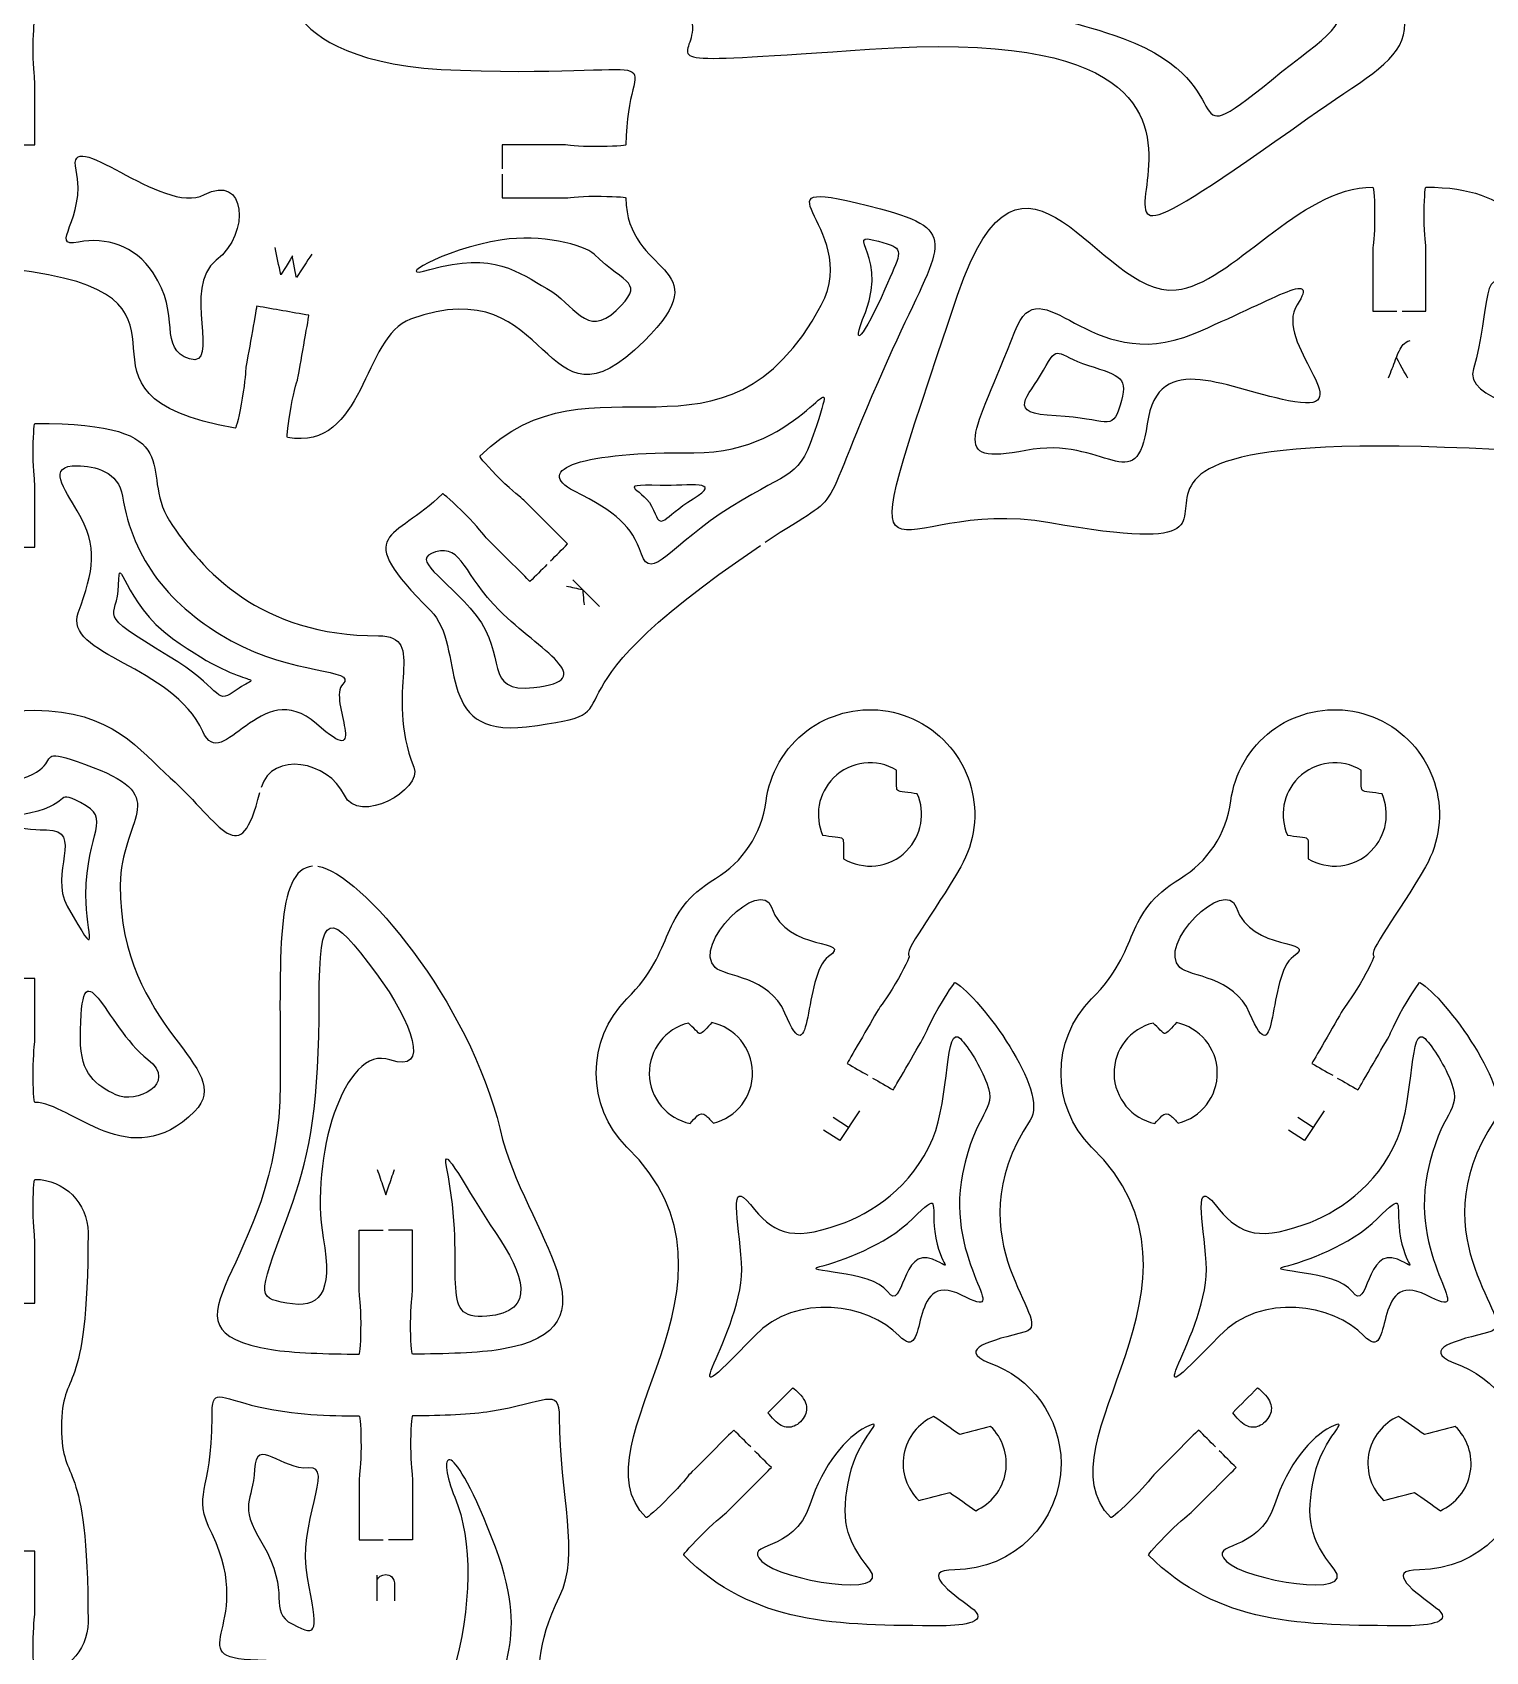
# Model space of a CAD drawing. Extents: x 0 to 300, y 0 to 300.
# Drawn here: x 158.4 to 240.4, y 58 to 149.5 of the extents above; entities that cross this region are included whole.
import ezdxf

# ---------------------------------------------------------------- set-up
doc = ezdxf.new("R2010")
doc.units = 0
doc.header["$MEASUREMENT"] = 0
doc.layers.add('DEFAULT', color=7, linetype='CONTINUOUS')

msp = doc.modelspace()

# ---------------------------------------------------------------- linework, layer by layer
at = {"layer": 'DEFAULT', "color": 250}
for points in [[(188.883, 118.547), (190.388, 117.041)], [(205.066, 88.563), (203.956, 86.874), (203.047, 87.472)], [(204.445, 87.618), (203.588, 88.181)], [(231.314, 88.563), (230.205, 86.874), (229.295, 87.472)], [(230.694, 87.618), (229.836, 88.181)]]:
    msp.add_lwpolyline(points, dxfattribs=at)
at = {"layer": 'DEFAULT', "color": 1}
for points, knots in [([(180.999, 163.65), (180.53, 160.115), (176.152, 159.593), (178.293, 158.944), (211.765, 148.766), (181.835, 146.882), (205.648, 148.516), (235.867, 150.586), (209.144, 129.501), (230.395, 144.61), (236.343, 148.837), (238.516, 148.449), (231.39, 158.055), (226.712, 164.366), (228.236, 145.108), (219.724, 158.57), (217.487, 162.101), (215.734, 163.974), (211.43, 163.974), (211.373, 163.974), (211.327, 163.188), (211.327, 162.221), (211.327, 161.254), (211.43, 160.644), (211.43, 160.471), (211.43, 159.305), (211.43, 158.138), (211.43, 156.972), (210.979, 156.972), (210.529, 156.972), (210.079, 156.972)], [0, 0, 0, 0, 1, 1, 1, 2, 2, 2, 3, 3, 3, 4, 4, 4, 5, 5, 5, 6, 6, 6, 7, 7, 7, 8, 8, 8, 17.92, 17.92, 17.92, 21.75, 21.75, 21.75, 21.75]), ([(115.114, 141.763), (115.114, 142.213), (115.114, 142.662), (115.114, 143.111), (113.948, 143.111), (112.781, 143.111), (111.615, 143.111), (111.442, 143.111), (110.835, 143.012), (109.865, 143.012), (108.898, 143.012), (108.115, 143.055), (108.115, 143.111), (108.115, 149.034), (104.344, 146.907), (117.471, 147.32), (129.423, 147.69), (125.818, 153.613), (130.097, 152.089), (132.284, 151.31), (136.15, 150.11), (141.499, 150.11), (141.552, 150.075), (141.597, 149.309), (141.597, 148.36), (141.597, 147.39), (141.499, 146.783), (141.499, 146.611), (141.499, 145.444), (141.499, 144.278), (141.499, 143.111), (142.498, 143.111), (143.498, 143.111), (144.497, 143.111), (144.497, 144.278), (144.497, 145.444), (144.497, 146.611), (144.497, 146.783), (144.398, 147.39), (144.398, 148.36), (144.398, 149.327), (144.441, 150.11), (144.497, 150.11), (145.884, 150.11), (146.96, 148.925), (150.001, 148.925), (153.041, 148.925), (154.117, 150.11), (155.504, 150.11), (155.56, 150.11), (155.603, 149.327), (155.603, 148.36), (155.603, 147.39), (155.504, 146.783), (155.504, 146.611), (155.504, 145.444), (155.504, 144.278), (155.504, 143.111), (156.503, 143.111), (157.503, 143.111), (158.502, 143.111), (158.502, 144.278), (158.502, 145.444), (158.502, 146.611), (158.502, 146.783), (158.404, 147.39), (158.404, 148.36), (158.404, 149.309), (158.45, 150.075), (158.502, 150.11), (163.851, 150.11), (167.717, 151.31), (169.904, 152.089), (174.183, 153.613), (170.578, 147.69), (182.53, 147.32), (195.657, 146.907), (191.886, 149.034), (191.886, 143.111), (191.886, 143.055), (191.103, 143.012), (190.136, 143.012), (189.166, 143.012), (188.559, 143.111), (188.386, 143.111), (187.22, 143.111), (186.053, 143.111), (184.887, 143.111), (184.887, 142.662), (184.887, 142.213), (184.887, 141.763)], [0, 0, 0, 0, 3.82, 3.82, 3.82, 13.74, 13.74, 13.74, 14.74, 14.74, 14.74, 15.74, 15.74, 15.74, 16.74, 16.74, 16.74, 17.74, 17.74, 17.74, 18.74, 18.74, 18.74, 19.74, 19.74, 19.74, 20.74, 20.74, 20.74, 30.66, 30.66, 30.66, 39.16, 39.16, 39.16, 49.08, 49.08, 49.08, 50.08, 50.08, 50.08, 51.08, 51.08, 51.08, 52.08, 52.08, 52.08, 53.08, 53.08, 53.08, 54.08, 54.08, 54.08, 55.08, 55.08, 55.08, 65, 65, 65, 73.5, 73.5, 73.5, 83.42, 83.42, 83.42, 84.42, 84.42, 84.42, 85.42, 85.42, 85.42, 86.42, 86.42, 86.42, 87.42, 87.42, 87.42, 88.42, 88.42, 88.42, 89.42, 89.42, 89.42, 90.42, 90.42, 90.42, 100.34, 100.34, 100.34, 104.16, 104.16, 104.16, 104.16]), ([(235.718, 133.72), (236.169, 133.72), (236.619, 133.72), (237.07, 133.72), (237.07, 134.887), (237.07, 136.053), (237.07, 137.22), (237.07, 137.392), (236.967, 138.003), (236.967, 138.969), (236.967, 139.936), (237.013, 140.723), (237.07, 140.723), (247.47, 140.723), (238.834, 130.118), (262.297, 134.637), (278.405, 137.742), (276.224, 141.467), (273.635, 143.721), (265.25, 151.027), (252.712, 146.787), (250.888, 145.002), (249.061, 143.217), (247.9, 145.986), (245.907, 147.341), (243.914, 148.695), (240.428, 151.518), (253.625, 151.849), (266.689, 152.181), (287.707, 149.482), (288.388, 144.695)], [0, 0, 0, 0, 3.83, 3.83, 3.83, 13.75, 13.75, 13.75, 14.75, 14.75, 14.75, 15.75, 15.75, 15.75, 16.75, 16.75, 16.75, 17.75, 17.75, 17.75, 18.75, 18.75, 18.75, 19.75, 19.75, 19.75, 20.75, 20.75, 20.75, 21.75, 21.75, 21.75, 21.75]), ([(288.416, 144.395), (288.886, 138.32), (297.737, 134.644), (292.798, 134.038), (258.363, 129.797), (275.17, 123.027), (249.851, 125.26), (206.77, 129.067), (234.586, 118.448), (215.825, 121.768), (206.537, 123.412), (204.032, 115.072), (210.615, 134.63), (214.347, 145.711), (218.57, 134.475), (222.955, 134.916), (226.105, 135.233), (229.887, 140.723), (234.067, 140.723), (234.124, 140.723), (234.17, 139.936), (234.17, 138.969), (234.17, 138.003), (234.067, 137.392), (234.067, 137.22), (234.067, 136.053), (234.067, 134.887), (234.067, 133.72), (234.518, 133.72), (234.968, 133.72), (235.419, 133.72)], [0, 0, 0, 0, 1, 1, 1, 2, 2, 2, 3, 3, 3, 4, 4, 4, 5, 5, 5, 6, 6, 6, 7, 7, 7, 8, 8, 8, 17.92, 17.92, 17.92, 21.75, 21.75, 21.75, 21.75]), ([(184.887, 141.46), (184.887, 141.011), (184.887, 140.562), (184.887, 140.112), (186.053, 140.112), (187.22, 140.112), (188.386, 140.112), (188.559, 140.112), (189.166, 140.211), (190.136, 140.211), (191.085, 140.211), (191.851, 140.165), (191.886, 140.112), (191.886, 135.639), (197.333, 136.451), (192.909, 132.027), (186.996, 126.114), (187.938, 136.26), (179.719, 133.272), (176.977, 132.277), (177.168, 125.814), (172.769, 126.587), (172.712, 126.608), (172.808, 127.381), (172.973, 128.326), (173.143, 129.279), (173.347, 129.864), (173.376, 130.037), (173.527, 130.898), (173.982, 133.484), (173.982, 133.484), (172.998, 133.657), (172.014, 133.829), (171.03, 134.002), (171.03, 134.002), (170.575, 131.416), (170.423, 130.556), (170.391, 130.383), (170.384, 129.765), (170.215, 128.813), (170.049, 127.867), (169.873, 127.109), (169.813, 127.109), (158.919, 129.028), (169.23, 134.281), (158.316, 135.943), (155.186, 136.419), (154.703, 134.898), (150.004, 134.898), (145.305, 134.898), (144.815, 136.419), (141.686, 135.943), (130.771, 134.281), (141.086, 129.028), (130.185, 127.109), (130.129, 127.109), (129.952, 127.867), (129.783, 128.813), (129.617, 129.765), (129.61, 130.383), (129.578, 130.556), (129.43, 131.416), (128.971, 134.002), (128.971, 134.002), (127.986, 133.828), (127.001, 133.654), (126.015, 133.48), (126.015, 133.48), (126.474, 130.894), (126.625, 130.034), (126.654, 129.861), (126.858, 129.279), (127.028, 128.326), (127.193, 127.381), (127.285, 126.608), (127.232, 126.587), (122.83, 125.811), (123.024, 132.277), (120.283, 133.272), (112.063, 136.26), (113.005, 126.114), (107.092, 132.027), (102.668, 136.451), (108.115, 135.639), (108.115, 140.112), (108.151, 140.165), (108.916, 140.211), (109.865, 140.211), (110.835, 140.211), (111.442, 140.112), (111.615, 140.112), (112.781, 140.112), (113.948, 140.112), (115.114, 140.112), (115.114, 140.562), (115.114, 141.011), (115.114, 141.46)], [0, 0, 0, 0, 3.82, 3.82, 3.82, 13.74, 13.74, 13.74, 14.74, 14.74, 14.74, 15.74, 15.74, 15.74, 16.74, 16.74, 16.74, 17.74, 17.74, 17.74, 18.74, 18.74, 18.74, 19.74, 19.74, 19.74, 20.74, 20.74, 20.74, 21.74, 21.74, 21.74, 30.238106, 30.238106, 30.238106, 31.238106, 31.238106, 31.238106, 32.238106, 32.238106, 32.238106, 33.238106, 33.238106, 33.238106, 34.238106, 34.238106, 34.238106, 35.238106, 35.238106, 35.238106, 36.238106, 36.238106, 36.238106, 37.238106, 37.238106, 37.238106, 38.238106, 38.238106, 38.238106, 39.238106, 39.238106, 39.238106, 40.238106, 40.238106, 40.238106, 48.747794, 48.747794, 48.747794, 49.747794, 49.747794, 49.747794, 50.747794, 50.747794, 50.747794, 51.747794, 51.747794, 51.747794, 52.747794, 52.747794, 52.747794, 53.747794, 53.747794, 53.747794, 54.747794, 54.747794, 54.747794, 55.747794, 55.747794, 55.747794, 56.747794, 56.747794, 56.747794, 66.667794, 66.667794, 66.667794, 70.487794, 70.487794, 70.487794, 70.487794]), ([(187.631, 119.62), (187.95, 119.938), (188.269, 120.257), (188.587, 120.576), (188.587, 120.576), (186.732, 122.431), (186.111, 123.049), (185.991, 123.172), (185.486, 123.532), (184.802, 124.213), (184.121, 124.897), (183.596, 125.486), (183.634, 125.525), (189.939, 131.829), (197.432, 123.842), (202.917, 134.059), (205.334, 138.56), (198.112, 141.64), (206.251, 139.495), (210.872, 138.278), (209.609, 137.47), (206.928, 131.536), (202.205, 121.098), (204.787, 124.015), (199.739, 120.653)], [0, 0, 0, 0, 3.832519, 3.832519, 3.832519, 4.832519, 4.832519, 4.832519, 5.832519, 5.832519, 5.832519, 6.832519, 6.832519, 6.832519, 7.832519, 7.832519, 7.832519, 8.832519, 8.832519, 8.832519, 9.832519, 9.832519, 9.832519, 10.832519, 10.832519, 10.832519, 10.832519]), ([(128.725, 106.824), (128.086, 108.892), (124.932, 108.317), (124.018, 106.38), (123.211, 104.672), (119.584, 106.683), (120.096, 107.96), (121.835, 112.289), (119.267, 115.383), (122.092, 115.383), (128.799, 115.383), (132.083, 119.083), (133.896, 121.884), (135.706, 124.689), (132.524, 127.381), (141.502, 127.381), (141.555, 127.349), (141.597, 126.58), (141.597, 125.631), (141.597, 124.664), (141.499, 124.054), (141.499, 123.881), (141.499, 122.715), (141.499, 121.548), (141.499, 120.382), (142.498, 120.382), (143.498, 120.382), (144.497, 120.382), (144.497, 121.548), (144.497, 122.715), (144.497, 123.881), (144.497, 124.054), (144.398, 124.664), (144.398, 125.631), (144.398, 126.601), (144.441, 127.381), (144.497, 127.381), (145.884, 127.381), (146.96, 126.199), (150.001, 126.199), (153.041, 126.199), (154.117, 127.381), (155.504, 127.381), (155.56, 127.381), (155.603, 126.601), (155.603, 125.631), (155.603, 124.664), (155.504, 124.054), (155.504, 123.881), (155.504, 122.715), (155.504, 121.548), (155.504, 120.382), (156.503, 120.382), (157.503, 120.382), (158.502, 120.382), (158.502, 121.548), (158.502, 122.715), (158.502, 123.881), (158.502, 124.054), (158.404, 124.664), (158.404, 125.631), (158.404, 126.58), (158.446, 127.349), (158.499, 127.381), (167.477, 127.381), (164.295, 124.689), (166.105, 121.884), (167.918, 119.083), (171.202, 115.383), (177.909, 115.383), (180.735, 115.383), (178.163, 112.289), (179.906, 107.96), (180.417, 106.683), (176.79, 104.672), (175.983, 106.38), (175.069, 108.317), (171.912, 108.892), (171.277, 106.824)], [0, 0, 0, 0, 1, 1, 1, 2, 2, 2, 3, 3, 3, 4, 4, 4, 5, 5, 5, 6, 6, 6, 7, 7, 7, 16.92, 16.92, 16.92, 25.42, 25.42, 25.42, 35.34, 35.34, 35.34, 36.34, 36.34, 36.34, 37.34, 37.34, 37.34, 38.34, 38.34, 38.34, 39.34, 39.34, 39.34, 40.34, 40.34, 40.34, 41.34, 41.34, 41.34, 51.26, 51.26, 51.26, 59.76, 59.76, 59.76, 69.68, 69.68, 69.68, 70.68, 70.68, 70.68, 71.68, 71.68, 71.68, 72.68, 72.68, 72.68, 73.68, 73.68, 73.68, 74.68, 74.68, 74.68, 75.68, 75.68, 75.68, 76.68, 76.68, 76.68, 76.68]), ([(187.42, 119.408), (187.101, 119.089), (186.782, 118.771), (186.464, 118.452), (186.464, 118.452), (184.608, 120.307), (183.991, 120.925), (183.867, 121.048), (183.507, 121.553), (182.827, 122.237), (182.142, 122.918), (181.553, 123.444), (181.514, 123.405), (178.808, 120.699), (176.265, 121.394), (180.844, 116.815), (182.897, 114.762), (180.9, 109.583), (186.259, 110.246), (193.452, 111.135), (185.589, 111.149), (199.492, 120.487)], [0, 0, 0, 0, 3.832519, 3.832519, 3.832519, 4.832519, 4.832519, 4.832519, 5.832519, 5.832519, 5.832519, 6.832519, 6.832519, 6.832519, 7.832519, 7.832519, 7.832519, 8.832519, 8.832519, 8.832519, 9.832519, 9.832519, 9.832519, 9.832519]), ([(198.933, 69.577), (198.615, 69.895), (198.296, 70.214), (197.977, 70.533), (197.977, 70.533), (196.118, 68.677), (195.501, 68.056), (195.377, 67.933), (195.018, 67.435), (194.333, 66.751), (193.649, 66.066), (193.067, 65.544), (193.024, 65.583), (188.784, 69.827), (199.822, 78.802), (191.938, 86.51), (189.631, 88.817), (189.631, 92.571), (191.938, 94.878), (194.799, 97.739), (193.621, 99.658), (196.947, 101.679), (198.464, 102.6), (199.554, 104.173), (199.801, 106.064), (199.9, 106.816), (200.143, 107.56), (200.546, 108.255), (202.175, 111.081), (205.802, 112.051), (208.624, 110.418), (211.45, 108.788), (212.42, 105.161), (210.79, 102.336), (209.217, 99.609), (207.516, 97.513), (207.88, 97.301), (207.926, 97.259), (207.576, 96.564), (207.097, 95.732), (206.613, 94.895), (206.218, 94.419), (206.13, 94.267), (205.693, 93.513), (204.38, 91.237), (204.38, 91.237), (204.771, 91.013), (205.161, 90.788), (205.551, 90.563)], [0, 0, 0, 0, 3.832519, 3.832519, 3.832519, 4.832519, 4.832519, 4.832519, 5.832519, 5.832519, 5.832519, 6.832519, 6.832519, 6.832519, 7.832519, 7.832519, 7.832519, 8.832519, 8.832519, 8.832519, 9.832519, 9.832519, 9.832519, 10.832519, 10.832519, 10.832519, 11.832519, 11.832519, 11.832519, 12.832519, 12.832519, 12.832519, 13.832519, 13.832519, 13.832519, 14.832519, 14.832519, 14.832519, 15.832519, 15.832519, 15.832519, 16.832519, 16.832519, 16.832519, 17.832519, 17.832519, 17.832519, 21.662728, 21.662728, 21.662728, 21.662728]), ([(225.182, 69.577), (224.863, 69.895), (224.544, 70.214), (224.226, 70.533), (224.226, 70.533), (222.367, 68.677), (221.749, 68.056), (221.626, 67.933), (221.266, 67.435), (220.582, 66.751), (219.897, 66.066), (219.315, 65.544), (219.273, 65.583), (215.032, 69.827), (226.071, 78.802), (218.186, 86.51), (215.879, 88.817), (215.879, 92.571), (218.186, 94.878), (221.047, 97.739), (219.869, 99.658), (223.196, 101.679), (224.713, 102.6), (225.803, 104.173), (226.05, 106.064), (226.148, 106.816), (226.392, 107.56), (226.794, 108.255), (228.424, 111.081), (232.05, 112.051), (234.873, 110.418), (237.698, 108.788), (238.668, 105.161), (237.039, 102.336), (235.465, 99.609), (233.765, 97.513), (234.128, 97.301), (234.174, 97.259), (233.825, 96.564), (233.345, 95.732), (232.862, 94.895), (232.467, 94.419), (232.378, 94.267), (231.941, 93.513), (230.629, 91.237), (230.629, 91.237), (231.019, 91.013), (231.409, 90.788), (231.8, 90.563)], [0, 0, 0, 0, 3.832519, 3.832519, 3.832519, 4.832519, 4.832519, 4.832519, 5.832519, 5.832519, 5.832519, 6.832519, 6.832519, 6.832519, 7.832519, 7.832519, 7.832519, 8.832519, 8.832519, 8.832519, 9.832519, 9.832519, 9.832519, 10.832519, 10.832519, 10.832519, 11.832519, 11.832519, 11.832519, 12.832519, 12.832519, 12.832519, 13.832519, 13.832519, 13.832519, 14.832519, 14.832519, 14.832519, 15.832519, 15.832519, 15.832519, 16.832519, 16.832519, 16.832519, 17.832519, 17.832519, 17.832519, 21.662728, 21.662728, 21.662728, 21.662728]), ([(128.802, 106.535), (129.913, 102.019), (130.891, 104.669), (133.854, 107.364), (135.558, 108.913), (137.17, 111.178), (141.499, 111.178), (144.727, 111.178), (145.298, 110.042), (149.997, 110.042), (154.696, 110.042), (155.275, 111.178), (158.502, 111.178), (162.831, 111.178), (164.443, 108.913), (166.147, 107.364), (169.107, 104.669), (170.084, 102.019), (171.199, 106.535)], [0, 0, 0, 0, 1, 1, 1, 2, 2, 2, 3, 3, 3, 4, 4, 4, 5, 5, 5, 6, 6, 6, 6]), ([(142.85, 96.036), (142.399, 96.036), (141.949, 96.036), (141.499, 96.036), (141.499, 94.87), (141.499, 93.703), (141.499, 92.537), (141.499, 92.36), (141.597, 91.754), (141.597, 90.787), (141.597, 89.817), (141.555, 89.037), (141.499, 89.037), (139.445, 89.037), (136.122, 84.878), (132.485, 88.515), (129.98, 91.02), (136.736, 93.126), (136.68, 101.31), (136.651, 105.053), (133.692, 106.256), (138.214, 107.95), (143.76, 110.031), (136.091, 106.581), (149.997, 106.581), (163.907, 106.581), (156.238, 110.031), (161.783, 107.95), (166.306, 106.256), (163.346, 105.053), (163.318, 101.31), (163.261, 93.126), (170.017, 91.02), (167.512, 88.515), (163.875, 84.878), (160.556, 89.037), (158.499, 89.037), (158.446, 89.037), (158.4, 89.817), (158.4, 90.787), (158.4, 91.754), (158.499, 92.36), (158.499, 92.537), (158.499, 93.703), (158.499, 94.87), (158.499, 96.036), (158.05, 96.036), (157.601, 96.036), (157.151, 96.036)], [0, 0, 0, 0, 3.83, 3.83, 3.83, 13.75, 13.75, 13.75, 14.75, 14.75, 14.75, 15.75, 15.75, 15.75, 16.75, 16.75, 16.75, 17.75, 17.75, 17.75, 18.75, 18.75, 18.75, 19.75, 19.75, 19.75, 20.75, 20.75, 20.75, 21.75, 21.75, 21.75, 22.75, 22.75, 22.75, 23.75, 23.75, 23.75, 24.75, 24.75, 24.75, 25.75, 25.75, 25.75, 35.67, 35.67, 35.67, 39.49, 39.49, 39.49, 39.49]), ([(203.604, 107.358), (204.57, 108.324), (206.045, 108.472), (207.167, 107.795), (207.167, 107.543), (207.167, 107.292), (207.167, 107.04), (207.167, 106.613), (207.167, 106.613), (207.633, 106.557), (207.868, 106.525), (208.103, 106.493), (208.338, 106.462), (208.804, 105.396), (208.603, 104.109), (207.728, 103.234), (206.761, 102.267), (205.283, 102.122), (204.168, 102.796), (204.168, 103.044), (204.168, 103.292), (204.168, 103.541), (204.168, 103.975), (204.168, 103.975), (203.699, 104.034), (203.464, 104.064), (203.229, 104.093), (202.993, 104.123), (202.528, 105.192), (202.729, 106.483), (203.604, 107.358)], [1, 1, 1, 1, 2, 2, 2, 4.14, 4.14, 4.14, 5.14, 5.14, 5.14, 7.158143, 7.158143, 7.158143, 8.158143, 8.158143, 8.158143, 9.158143, 9.158143, 9.158143, 11.268143, 11.268143, 11.268143, 12.268143, 12.268143, 12.268143, 14.283707, 14.283707, 14.283707, 15.283707, 15.283707, 15.283707, 15.283707]), ([(229.852, 107.358), (230.819, 108.324), (232.293, 108.472), (233.415, 107.795), (233.415, 107.543), (233.415, 107.292), (233.415, 107.04), (233.415, 106.613), (233.415, 106.613), (233.881, 106.557), (234.116, 106.525), (234.351, 106.493), (234.586, 106.462), (235.052, 105.396), (234.851, 104.109), (233.976, 103.234), (233.01, 102.267), (231.531, 102.122), (230.417, 102.796), (230.417, 103.044), (230.417, 103.292), (230.417, 103.541), (230.417, 103.975), (230.417, 103.975), (229.947, 104.034), (229.712, 104.064), (229.477, 104.093), (229.242, 104.123), (228.776, 105.192), (228.977, 106.483), (229.852, 107.358)], [1, 1, 1, 1, 2, 2, 2, 4.14, 4.14, 4.14, 5.14, 5.14, 5.14, 7.158143, 7.158143, 7.158143, 8.158143, 8.158143, 8.158143, 9.158143, 9.158143, 9.158143, 11.268143, 11.268143, 11.268143, 12.268143, 12.268143, 12.268143, 14.283707, 14.283707, 14.283707, 15.283707, 15.283707, 15.283707, 15.283707]), ([(174.183, 102.372), (172.077, 102.168), (172.356, 97.472), (172.356, 90.057), (172.356, 79.618), (164.697, 76.281), (171.866, 75.078), (172.998, 74.891), (175.041, 74.82), (176.822, 74.82), (176.875, 74.82), (176.921, 75.603), (176.921, 76.57), (176.921, 77.54), (176.822, 78.147), (176.822, 78.323), (176.822, 79.49), (176.822, 80.656), (176.822, 81.823), (177.273, 81.823), (177.723, 81.823), (178.173, 81.823)], [0, 0, 0, 0, 1, 1, 1, 2, 2, 2, 3, 3, 3, 4, 4, 4, 5, 5, 5, 14.92, 14.92, 14.92, 18.75, 18.75, 18.75, 18.75]), ([(174.483, 102.369), (176.872, 102.058), (183.066, 94.717), (184.774, 87.496), (186.192, 81.523), (191.953, 76.281), (184.781, 75.078), (183.648, 74.891), (181.602, 74.82), (179.821, 74.82), (179.764, 74.82), (179.722, 75.603), (179.722, 76.57), (179.722, 77.54), (179.821, 78.147), (179.821, 78.323), (179.821, 79.49), (179.821, 80.656), (179.821, 81.823), (179.372, 81.823), (178.922, 81.823), (178.473, 81.823)], [0, 0, 0, 0, 1, 1, 1, 2, 2, 2, 3, 3, 3, 4, 4, 4, 5, 5, 5, 14.92, 14.92, 14.92, 18.74, 18.74, 18.74, 18.74]), ([(205.809, 90.412), (206.199, 90.187), (206.59, 89.962), (206.98, 89.738), (206.98, 89.738), (208.293, 92.01), (208.734, 92.768), (208.818, 92.92), (209.037, 93.498), (209.517, 94.335), (210.004, 95.171), (210.434, 95.827), (210.48, 95.802), (211.919, 94.973), (215.835, 89.6), (214.71, 88.034), (210.183, 81.176), (216.297, 76.579), (214.431, 76.082), (212.568, 75.584), (210.49, 75.129), (212.402, 74.318), (214.755, 73.51), (216.456, 71.27), (216.456, 68.642), (216.456, 65.329), (213.768, 62.641), (210.455, 62.641), (208.413, 62.641), (210.25, 61.346), (211.365, 60.517), (212.48, 59.688), (211.012, 59.48), (209.735, 59.48), (203.745, 59.48), (199.067, 59.54), (195.148, 63.463), (195.109, 63.502), (195.631, 64.087), (196.316, 64.768), (196.997, 65.453), (197.498, 65.812), (197.621, 65.936), (198.242, 66.553), (200.098, 68.412), (200.098, 68.412), (199.78, 68.73), (199.463, 69.047), (199.145, 69.365)], [0, 0, 0, 0, 3.830209, 3.830209, 3.830209, 4.830209, 4.830209, 4.830209, 5.830209, 5.830209, 5.830209, 6.830209, 6.830209, 6.830209, 7.830209, 7.830209, 7.830209, 8.830209, 8.830209, 8.830209, 9.830209, 9.830209, 9.830209, 10.830209, 10.830209, 10.830209, 11.830209, 11.830209, 11.830209, 12.830209, 12.830209, 12.830209, 13.830209, 13.830209, 13.830209, 14.830209, 14.830209, 14.830209, 15.830209, 15.830209, 15.830209, 16.830209, 16.830209, 16.830209, 17.830209, 17.830209, 17.830209, 21.648585, 21.648585, 21.648585, 21.648585]), ([(232.057, 90.412), (232.448, 90.187), (232.838, 89.962), (233.229, 89.738), (233.229, 89.738), (234.541, 92.01), (234.982, 92.768), (235.067, 92.92), (235.285, 93.498), (235.765, 94.335), (236.252, 95.171), (236.682, 95.827), (236.728, 95.802), (238.168, 94.973), (242.083, 89.6), (240.958, 88.034), (236.432, 81.176), (242.546, 76.579), (240.679, 76.082), (238.817, 75.584), (236.739, 75.129), (238.651, 74.318), (241.004, 73.51), (242.704, 71.27), (242.704, 68.642), (242.704, 65.329), (240.016, 62.641), (236.704, 62.641), (234.661, 62.641), (236.499, 61.346), (237.614, 60.517), (238.728, 59.688), (237.261, 59.48), (235.984, 59.48), (229.994, 59.48), (225.316, 59.54), (221.396, 63.463), (221.358, 63.502), (221.88, 64.087), (222.564, 64.768), (223.245, 65.453), (223.746, 65.812), (223.869, 65.936), (224.49, 66.553), (226.346, 68.412), (226.346, 68.412), (226.028, 68.73), (225.711, 69.047), (225.393, 69.365)], [0, 0, 0, 0, 3.830209, 3.830209, 3.830209, 4.830209, 4.830209, 4.830209, 5.830209, 5.830209, 5.830209, 6.830209, 6.830209, 6.830209, 7.830209, 7.830209, 7.830209, 8.830209, 8.830209, 8.830209, 9.830209, 9.830209, 9.830209, 10.830209, 10.830209, 10.830209, 11.830209, 11.830209, 11.830209, 12.830209, 12.830209, 12.830209, 13.830209, 13.830209, 13.830209, 14.830209, 14.830209, 14.830209, 15.830209, 15.830209, 15.830209, 16.830209, 16.830209, 16.830209, 17.830209, 17.830209, 17.830209, 21.648585, 21.648585, 21.648585, 21.648585]), ([(193.204, 90.64), (193.176, 92.026), (194.125, 93.197), (195.412, 93.518), (195.546, 93.385), (195.68, 93.252), (195.814, 93.12), (196.076, 92.855), (196.076, 92.855), (196.358, 93.134), (196.484, 93.269), (196.609, 93.404), (196.735, 93.539), (198.03, 93.261), (199.014, 92.125), (199.035, 90.745), (199.06, 89.359), (198.118, 88.184), (196.827, 87.863), (196.682, 88.009), (196.538, 88.155), (196.393, 88.301), (196.262, 88.428), (196.04, 88.417), (195.906, 88.276), (195.772, 88.132), (195.638, 87.989), (195.504, 87.846), (194.209, 88.124), (193.225, 89.26), (193.204, 90.64)], [1, 1, 1, 1, 2, 2, 2, 3.605148, 3.605148, 3.605148, 4.605148, 4.605148, 4.605148, 6.175944, 6.175944, 6.175944, 7.175944, 7.175944, 7.175944, 8.175944, 8.175944, 8.175944, 9.922512, 9.922512, 9.922512, 10.922512, 10.922512, 10.922512, 12.592243, 12.592243, 12.592243, 13.592243, 13.592243, 13.592243, 13.592243]), ([(219.452, 90.64), (219.424, 92.026), (220.373, 93.197), (221.661, 93.518), (221.795, 93.385), (221.929, 93.252), (222.063, 93.12), (222.324, 92.855), (222.324, 92.855), (222.606, 93.134), (222.732, 93.269), (222.858, 93.404), (222.984, 93.539), (224.278, 93.261), (225.263, 92.125), (225.284, 90.745), (225.308, 89.359), (224.367, 88.184), (223.075, 87.863), (222.931, 88.009), (222.786, 88.155), (222.641, 88.301), (222.511, 88.428), (222.289, 88.417), (222.155, 88.276), (222.021, 88.132), (221.886, 87.989), (221.752, 87.846), (220.458, 88.124), (219.473, 89.26), (219.452, 90.64)], [1, 1, 1, 1, 2, 2, 2, 3.605148, 3.605148, 3.605148, 4.605148, 4.605148, 4.605148, 6.175944, 6.175944, 6.175944, 7.175944, 7.175944, 7.175944, 8.175944, 8.175944, 8.175944, 9.922512, 9.922512, 9.922512, 10.922512, 10.922512, 10.922512, 12.592243, 12.592243, 12.592243, 13.592243, 13.592243, 13.592243, 13.592243]), ([(143.15, 77.688), (143.6, 77.688), (144.05, 77.688), (144.501, 77.688), (144.501, 78.855), (144.501, 80.021), (144.501, 81.188), (144.501, 81.364), (144.398, 81.971), (144.398, 82.938), (144.398, 83.904), (144.444, 84.687), (144.501, 84.687), (147.249, 84.687), (147.626, 82.934), (149.997, 82.934), (152.371, 82.934), (152.749, 84.687), (155.497, 84.687), (155.553, 84.687), (155.603, 83.904), (155.603, 82.938), (155.603, 81.971), (155.5, 81.364), (155.5, 81.188), (155.5, 80.021), (155.5, 78.855), (155.5, 77.688), (156.501, 77.688), (157.502, 77.688), (158.502, 77.688), (158.502, 78.855), (158.502, 80.021), (158.502, 81.188), (158.502, 81.364), (158.4, 81.971), (158.4, 82.938), (158.4, 83.904), (158.446, 84.687), (158.502, 84.687), (160.161, 84.687), (161.501, 83.347), (161.501, 81.689), (161.501, 71.956), (159.998, 74.189), (159.998, 70.689), (159.998, 67.19), (161.501, 69.416), (161.501, 59.686), (161.501, 58.028), (160.157, 56.688), (158.499, 56.688), (158.446, 56.688), (158.4, 57.471), (158.4, 58.437), (158.4, 59.407), (158.499, 60.014), (158.499, 60.191), (158.499, 61.357), (158.499, 62.524), (158.499, 63.69), (158.049, 63.69), (157.598, 63.69), (157.148, 63.69)], [0, 0, 0, 0, 3.83, 3.83, 3.83, 13.75, 13.75, 13.75, 14.75, 14.75, 14.75, 15.75, 15.75, 15.75, 16.75, 16.75, 16.75, 17.75, 17.75, 17.75, 18.75, 18.75, 18.75, 19.75, 19.75, 19.75, 29.67, 29.67, 29.67, 38.18, 38.18, 38.18, 48.1, 48.1, 48.1, 49.1, 49.1, 49.1, 50.1, 50.1, 50.1, 51.1, 51.1, 51.1, 52.1, 52.1, 52.1, 53.1, 53.1, 53.1, 54.1, 54.1, 54.1, 55.1, 55.1, 55.1, 56.1, 56.1, 56.1, 66.02, 66.02, 66.02, 69.85, 69.85, 69.85, 69.85]), ([(178.17, 51.925), (174.868, 52.087), (175.058, 57.524), (171.559, 57.524), (166.239, 57.524), (171.15, 59.256), (168.504, 64.66), (167.329, 67.063), (168.504, 66.791), (168.504, 71.25), (168.504, 73.007), (168.782, 72.383), (171.139, 71.839), (173.093, 71.391), (175.15, 71.328), (176.822, 71.328), (176.875, 71.328), (176.921, 70.548), (176.921, 69.578), (176.921, 68.611), (176.822, 68.005), (176.822, 67.828), (176.822, 66.662), (176.822, 65.495), (176.822, 64.329), (177.273, 64.329), (177.723, 64.329), (178.173, 64.329)], [0, 0, 0, 0, 1, 1, 1, 2, 2, 2, 3, 3, 3, 4, 4, 4, 5, 5, 5, 6, 6, 6, 7, 7, 7, 16.92, 16.92, 16.92, 20.75, 20.75, 20.75, 20.75]), ([(178.473, 51.914), (181.772, 51.597), (181.511, 41.07), (186.785, 50.884), (188.351, 53.798), (185.494, 55.728), (188.139, 61.133), (189.314, 63.535), (188.139, 66.791), (188.139, 71.25), (188.139, 73.003), (187.314, 72.051), (184.234, 71.571), (183.19, 71.409), (181.493, 71.328), (179.821, 71.328), (179.764, 71.328), (179.722, 70.548), (179.722, 69.578), (179.722, 68.611), (179.821, 68.005), (179.821, 67.828), (179.821, 66.662), (179.821, 65.495), (179.821, 64.329), (179.372, 64.329), (178.922, 64.329), (178.473, 64.329)], [0, 0, 0, 0, 1, 1, 1, 2, 2, 2, 3, 3, 3, 4, 4, 4, 5, 5, 5, 6, 6, 6, 7, 7, 7, 16.92, 16.92, 16.92, 20.74, 20.74, 20.74, 20.74]), ([(207.58, 69.145), (207.756, 70.136), (208.412, 70.916), (209.262, 71.304), (209.755, 70.959), (210.248, 70.615), (210.74, 70.27), (211.318, 70.425), (211.895, 70.581), (212.473, 70.736), (213.15, 70.087), (213.496, 69.124), (213.323, 68.136), (213.15, 67.145), (212.494, 66.361), (211.64, 65.977), (211.15, 66.321), (210.659, 66.666), (210.169, 67.01), (209.587, 66.858), (209.005, 66.705), (208.423, 66.552), (207.756, 67.201), (207.41, 68.157), (207.58, 69.145)], [1, 1, 1, 1, 2, 2, 2, 7.112827, 7.112827, 7.112827, 12.197166, 12.197166, 12.197166, 13.197166, 13.197166, 13.197166, 14.197166, 14.197166, 14.197166, 19.293615, 19.293615, 19.293615, 24.411476, 24.411476, 24.411476, 25.411476, 25.411476, 25.411476, 25.411476]), ([(233.828, 69.145), (234.004, 70.136), (234.661, 70.916), (235.511, 71.304), (236.003, 70.959), (236.496, 70.615), (236.989, 70.27), (237.566, 70.425), (238.144, 70.581), (238.721, 70.736), (239.398, 70.087), (239.744, 69.124), (239.571, 68.136), (239.398, 67.145), (238.742, 66.361), (237.888, 65.977), (237.398, 66.321), (236.908, 66.666), (236.417, 67.01), (235.835, 66.858), (235.253, 66.705), (234.671, 66.552), (234.004, 67.201), (233.659, 68.157), (233.828, 69.145)], [1, 1, 1, 1, 2, 2, 2, 7.112827, 7.112827, 7.112827, 12.197166, 12.197166, 12.197166, 13.197166, 13.197166, 13.197166, 14.197166, 14.197166, 14.197166, 19.293615, 19.293615, 19.293615, 24.411476, 24.411476, 24.411476, 25.411476, 25.411476, 25.411476, 25.411476])]:
    msp.add_open_spline(points, degree=3, knots=knots, dxfattribs=at)
at = {"layer": 'DEFAULT', "color": 5}
for points, knots in [([(220.346, 153.471), (222.521, 151.049), (224.98, 148.403), (227.694, 151.728), (230.057, 154.623), (229.497, 157.082), (231.676, 152.724), (233.096, 149.885), (231.884, 149.637), (228.937, 147.245), (222.338, 141.892), (227.318, 146.374), (219.972, 149.113), (214.729, 151.069), (213.124, 149.697), (214.369, 154.51), (215.614, 159.323), (212.043, 162.113), (215.241, 160.382), (216.735, 159.572), (218.752, 155.245), (220.346, 153.471)], [0, 0, 0, 0, 1, 1, 1, 2, 2, 2, 3, 3, 3, 4, 4, 4, 5, 5, 5, 6, 6, 6, 7, 7, 7, 7]), ([(279.559, 146.742), (287.264, 144.868), (281.513, 142.553), (287.517, 138.307), (293.202, 134.286), (286.977, 137.359), (277.349, 134.132), (266.526, 130.504), (266.116, 127.873), (259.502, 127.169), (255.352, 126.727), (238.751, 127.101), (239.747, 130.463), (240.743, 133.824), (240.12, 137.062), (242.113, 134.447), (244.105, 131.832), (249.21, 129.853), (259.793, 131.652), (270.376, 133.451), (279.919, 137.159), (279.279, 141.295), (278.47, 146.524), (269.107, 149.284), (279.559, 146.742)], [0, 0, 0, 0, 1, 1, 1, 2, 2, 2, 3, 3, 3, 4, 4, 4, 5, 5, 5, 6, 6, 6, 7, 7, 7, 8, 8, 8, 8]), ([(190.086, 136.937), (191.9, 135.177), (193.012, 135.381), (191.331, 133.762), (189.65, 132.143), (188.965, 134.136), (187.409, 135.007), (185.852, 135.879), (184.42, 137.124), (180.81, 136.065), (178.619, 135.424), (181.386, 137.189), (184.886, 137.746), (187.028, 138.088), (189.535, 137.471), (190.086, 136.937)], [0, 0, 0, 0, 1, 1, 1, 2, 2, 2, 3, 3, 3, 4, 4, 4, 5, 5, 5, 5]), ([(213.849, 132.579), (211.562, 126.666), (209.989, 124.984), (214.471, 125.856), (218.954, 126.727), (220.697, 122.992), (221.32, 127.35), (221.942, 131.708), (225.926, 129.227), (229.662, 128.6), (233.397, 127.972), (228.416, 131.957), (229.786, 134.073), (231.156, 136.19), (228.353, 134.281), (223.934, 132.442), (217.958, 129.954), (215.366, 136.503), (213.849, 132.579)], [0, 0, 0, 0, 1, 1, 1, 2, 2, 2, 3, 3, 3, 4, 4, 4, 5, 5, 5, 6, 6, 6, 6]), ([(202.646, 127.252), (204.059, 131.656), (202.022, 125.647), (195.725, 125.722), (189.428, 125.797), (186.564, 124.787), (188.971, 123.555), (191.377, 122.322), (192.206, 121.611), (192.76, 120), (193.314, 118.39), (194.371, 120.502), (197.834, 122.674), (201.296, 124.846), (201.649, 124.142), (202.646, 127.252)], [0, 0, 0, 0, 1, 1, 1, 2, 2, 2, 3, 3, 3, 4, 4, 4, 5, 5, 5, 5]), ([(160.897, 122.436), (162.107, 120.358), (161.825, 119.102), (160.949, 116.691), (160.074, 114.281), (166.299, 113.74), (167.979, 109.983), (169.107, 107.461), (171.236, 113.22), (174.401, 110.417), (177.566, 107.615), (175.015, 111.787), (175.887, 112.658), (176.758, 113.529), (173.032, 113.178), (169.579, 115.108), (166.126, 117.04), (164.023, 119.685), (163.451, 123.262), (163.226, 124.672), (161.877, 124.972), (160.898, 124.989), (159.141, 125.019), (160.178, 123.671), (160.897, 122.436)], [0, 0, 0, 0, 1, 1, 1, 2, 2, 2, 3, 3, 3, 4, 4, 4, 5, 5, 5, 6, 6, 6, 7, 7, 7, 8, 8, 8, 8]), ([(161.075, 92.625), (161.075, 90.584), (161.947, 90.025), (163.067, 89.465), (164.187, 88.904), (166.623, 90.099), (164.879, 91.457), (162.451, 93.348), (161.075, 98.429), (161.075, 92.625)], [0, 0, 0, 0, 1, 1, 1, 2, 2, 2, 3, 3, 3, 3]), ([(209.214, 87.001), (208.062, 84.231), (205.705, 82.753), (203.932, 82.13), (201.098, 81.135), (200.156, 81.71), (198.911, 83.266), (197.666, 84.823), (198.239, 82.373), (198.413, 79.989), (198.704, 76.024), (193.746, 70.219), (199.16, 75.858), (201.514, 78.309), (205.573, 77.658), (207.316, 75.855), (209.059, 74.052), (207.712, 79.743), (210.844, 78.143), (213.977, 76.542), (209.851, 79.895), (210.895, 85.009), (211.642, 88.667), (212.869, 88.464), (212.265, 90.114), (211.923, 91.05), (211.229, 92.16), (210.771, 92.635), (209.899, 93.539), (210.166, 89.291), (209.214, 87.001)], [1, 1, 1, 1, 2, 2, 2, 3, 3, 3, 4, 4, 4, 5, 5, 5, 6, 6, 6, 7, 7, 7, 8, 8, 8, 9, 9, 9, 10, 10, 10, 11, 11, 11, 11]), ([(235.463, 87.001), (234.311, 84.231), (231.954, 82.753), (230.181, 82.13), (227.346, 81.135), (226.405, 81.71), (225.159, 83.266), (223.915, 84.823), (224.487, 82.373), (224.661, 79.989), (224.952, 76.024), (219.994, 70.219), (225.409, 75.858), (227.762, 78.309), (231.821, 77.658), (233.564, 75.855), (235.307, 74.052), (233.96, 79.743), (237.093, 78.143), (240.225, 76.542), (236.099, 79.895), (237.144, 85.009), (237.891, 88.667), (239.117, 88.464), (238.513, 90.114), (238.171, 91.05), (237.478, 92.16), (237.019, 92.635), (236.147, 93.539), (236.414, 89.291), (235.463, 87.001)], [1, 1, 1, 1, 2, 2, 2, 3, 3, 3, 4, 4, 4, 5, 5, 5, 6, 6, 6, 7, 7, 7, 8, 8, 8, 9, 9, 9, 10, 10, 10, 11, 11, 11, 11]), ([(181.748, 85.393), (182.975, 79.366), (181.113, 76.704), (184.018, 76.953), (186.923, 77.202), (186.093, 79.354), (184.516, 81.681), (182.939, 84.008), (181.419, 87.008), (181.748, 85.393)], [0, 0, 0, 0, 1, 1, 1, 2, 2, 2, 3, 3, 3, 3]), ([(184.53, 52.521), (184.653, 48.955), (181.03, 53.037), (182.109, 56.772), (183.188, 60.507), (183.237, 64.326), (182.216, 66.733), (181.196, 69.14), (181.822, 70.717), (184.295, 64.489), (186.768, 58.261), (184.35, 57.685), (184.53, 52.521)], [0, 0, 0, 0, 1, 1, 1, 2, 2, 2, 3, 3, 3, 4, 4, 4, 4])]:
    msp.add_open_spline(points, degree=3, knots=knots, dxfattribs=at)
at = {"layer": 'DEFAULT', "color": 3}
for points, knots in [([(165.185, 135.879), (166.781, 133.51), (165.433, 131.583), (167.238, 131.023), (169.043, 130.462), (166.764, 135.087), (168.744, 136.603), (170.724, 138.12), (170.397, 141.544), (168.071, 140.299), (165.744, 139.054), (160.203, 144.444), (160.826, 141.687), (161.448, 138.929), (159.183, 137.284), (160.971, 137.622), (162.499, 137.91), (164.126, 137.449), (165.185, 135.879)], [0, 0, 0, 0, 1, 1, 1, 2, 2, 2, 3, 3, 3, 4, 4, 4, 5, 5, 5, 6, 6, 6, 6]), ([(206.638, 137.524), (203.669, 138.397), (206.807, 137.241), (205.405, 133.65), (204.483, 131.286), (205.334, 132.286), (206.506, 134.956), (207.345, 136.869), (207.635, 137.23), (206.638, 137.524)], [0, 0, 0, 0, 1, 1, 1, 2, 2, 2, 3, 3, 3, 3]), ([(215.467, 130.389), (214.602, 128.814), (213.268, 127.933), (216.173, 127.808), (219.078, 127.682), (219.316, 126.84), (219.799, 128.402), (220.282, 129.964), (219.867, 130.061), (217.999, 130.656), (216.131, 131.251), (216.329, 131.957), (215.467, 130.389)], [0, 0, 0, 0, 1, 1, 1, 2, 2, 2, 3, 3, 3, 4, 4, 4, 4]), ([(193.813, 123.877), (195.457, 123.843), (197.426, 124.197), (195.678, 123.127), (193.93, 122.058), (193.919, 121.248), (193.44, 122.489), (192.962, 123.731), (191.054, 123.936), (193.813, 123.877)], [0, 0, 0, 0, 1, 1, 1, 2, 2, 2, 3, 3, 3, 3]), ([(166.051, 114.241), (169.038, 112.452), (168.686, 111.483), (169.702, 112.203), (171.633, 113.572), (170.951, 111.871), (166.279, 115.234), (163.45, 117.27), (163.271, 120.298), (163.229, 118.265), (163.187, 116.231), (161.719, 116.835), (166.051, 114.241)], [0, 0, 0, 0, 1, 1, 1, 2, 2, 2, 3, 3, 3, 4, 4, 4, 4]), ([(186.682, 112.461), (183.76, 112.147), (185.222, 114.287), (183.416, 116.533), (181.61, 118.779), (179.638, 119.681), (181.135, 120.121), (182.632, 120.561), (182.737, 118.812), (184.736, 116.814), (186.98, 114.57), (190.497, 112.872), (186.682, 112.461)], [0, 0, 0, 0, 1, 1, 1, 2, 2, 2, 3, 3, 3, 4, 4, 4, 4]), ([(161.075, 105.962), (162.969, 105.015), (161.386, 104.43), (161.386, 100.734), (161.386, 98.493), (162.267, 96.73), (160.328, 100.11), (159.274, 101.947), (161.324, 104.42), (159.162, 104.42), (158.564, 104.42), (154.685, 104.71), (157.641, 105.247), (160.9, 105.838), (159.456, 106.772), (161.075, 105.962)], [0, 0, 0, 0, 1, 1, 1, 2, 2, 2, 3, 3, 3, 4, 4, 4, 5, 5, 5, 5]), ([(200.102, 100.054), (199.514, 101.797), (195.574, 97.942), (196.919, 96.651), (197.455, 96.136), (199.988, 96.147), (200.862, 94.078), (202.472, 90.259), (201.86, 96.236), (203.332, 97.273), (204.805, 98.311), (200.97, 97.479), (200.102, 100.054)], [0, 0, 0, 0, 1, 1, 1, 2, 2, 2, 3, 3, 3, 4, 4, 4, 4]), ([(226.35, 100.054), (225.763, 101.797), (221.823, 97.942), (223.167, 96.651), (223.703, 96.136), (226.237, 96.147), (227.11, 94.078), (228.721, 90.259), (228.108, 96.236), (229.581, 97.273), (231.053, 98.311), (227.219, 97.479), (226.35, 100.054)], [0, 0, 0, 0, 1, 1, 1, 2, 2, 2, 3, 3, 3, 4, 4, 4, 4]), ([(177.793, 96.293), (175.138, 99.864), (174.556, 100.117), (174.556, 94.799), (174.556, 89.072), (174.053, 86.169), (173.061, 83.402), (171.152, 78.073), (170.903, 78.032), (172.729, 77.7), (174.556, 77.368), (175.352, 78.14), (174.788, 81.394), (174.016, 85.85), (175.96, 92.345), (178.554, 91.437), (180.895, 90.618), (179.817, 93.571), (177.793, 96.293)], [0, 0, 0, 0, 1, 1, 1, 2, 2, 2, 3, 3, 3, 4, 4, 4, 5, 5, 5, 6, 6, 6, 6]), ([(209.328, 81.751), (209.119, 83.341), (209.66, 84.024), (208.083, 82.473), (206.506, 80.921), (204.049, 80.091), (202.829, 79.759), (201.609, 79.427), (205.734, 79.593), (206.66, 78.348), (207.585, 77.103), (207.436, 80.926), (209.204, 80.174), (210.573, 79.591), (209.619, 79.552), (209.328, 81.751)], [0, 0, 0, 0, 1, 1, 1, 2, 2, 2, 3, 3, 3, 4, 4, 4, 5, 5, 5, 5]), ([(235.577, 81.751), (235.367, 83.341), (235.909, 84.024), (234.332, 82.473), (232.755, 80.921), (230.298, 80.091), (229.078, 79.759), (227.857, 79.427), (231.983, 79.593), (232.908, 78.348), (233.834, 77.103), (233.684, 80.926), (235.452, 80.174), (236.821, 79.591), (235.867, 79.552), (235.577, 81.751)], [0, 0, 0, 0, 1, 1, 1, 2, 2, 2, 3, 3, 3, 4, 4, 4, 5, 5, 5, 5]), ([(204.522, 67.972), (203.993, 65.507), (204.262, 64.381), (205.632, 62.68), (207.001, 60.978), (200.629, 62.037), (199.558, 63.116), (198.424, 64.258), (201.381, 63.531), (202.273, 66.312), (203, 68.577), (204.359, 70.176), (205.427, 70.687), (206.751, 71.321), (204.985, 70.134), (204.522, 67.972)], [0, 0, 0, 0, 1, 1, 1, 2, 2, 2, 3, 3, 3, 4, 4, 4, 5, 5, 5, 5]), ([(230.77, 67.972), (230.241, 65.507), (230.511, 64.381), (231.88, 62.68), (233.25, 60.978), (226.877, 62.037), (225.806, 63.116), (224.673, 64.258), (227.629, 63.531), (228.521, 66.312), (229.248, 68.577), (230.607, 70.176), (231.676, 70.687), (232.999, 71.321), (231.234, 70.134), (230.77, 67.972)], [0, 0, 0, 0, 1, 1, 1, 2, 2, 2, 3, 3, 3, 4, 4, 4, 5, 5, 5, 5]), ([(171.32, 64.16), (169.956, 66.431), (170.82, 66.401), (170.903, 68.31), (170.986, 70.219), (172.48, 68.227), (173.974, 68.393), (175.468, 68.559), (173.31, 65.228), (173.891, 62.204), (174.472, 59.179), (174.555, 58.778), (173.061, 59.56), (171.567, 60.341), (173.065, 61.255), (171.32, 64.16)], [0, 0, 0, 0, 1, 1, 1, 2, 2, 2, 3, 3, 3, 4, 4, 4, 5, 5, 5, 5])]:
    msp.add_open_spline(points, degree=3, knots=knots, dxfattribs=at)
at = {"layer": 'DEFAULT', "color": 250}
for points, knots in [([(174.139, 136.941), (173.851, 136.5), (173.564, 136.059), (173.276, 135.619), (173.276, 135.619), (173.053, 136.672), (173.042, 136.847), (172.976, 136.682), (172.391, 135.774), (172.391, 135.774), (172.282, 136.285), (172.172, 136.795), (172.063, 137.306)], [0, 0, 0, 0, 4.474152, 4.474152, 4.474152, 5.491414, 5.491414, 5.491414, 6.491414, 6.491414, 6.491414, 10.931126, 10.931126, 10.931126, 10.931126]), ([(234.961, 129.954), (235.092, 130.299), (235.224, 130.644), (235.356, 130.989), (235.545, 131.487), (235.674, 131.742), (235.854, 131.898), (235.983, 132.011), (236.112, 132.056), (236.178, 132.068)], [0, 0, 0, 0, 3.140282, 3.140282, 3.140282, 4.140282, 4.140282, 4.140282, 5.140282, 5.140282, 5.140282, 5.140282]), ([(188.529, 118.193), (188.832, 118.125), (189.135, 118.058), (189.438, 117.991), (189.449, 117.93), (189.517, 117.128), (189.517, 117.128)], [0, 0, 0, 0, 2.640478, 2.640478, 2.640478, 3.640478, 3.640478, 3.640478, 3.640478]), ([(177.833, 85.246), (177.947, 84.919), (178.061, 84.592), (178.176, 84.264), (178.234, 84.106), (178.28, 83.961), (178.316, 83.817), (178.32, 83.817), (178.324, 83.817), (178.327, 83.817), (178.367, 83.961), (178.417, 84.106), (178.475, 84.264), (178.588, 84.592), (178.701, 84.919), (178.815, 85.246)], [0, 0, 0, 0, 2.947859, 2.947859, 2.947859, 3.947859, 3.947859, 3.947859, 3.978859, 3.978859, 3.978859, 4.978859, 4.978859, 4.978859, 7.923436, 7.923436, 7.923436, 7.923436]), ([(199.906, 71.511), (200.001, 71.382), (200.122, 71.236), (200.269, 71.089), (200.534, 70.824), (200.784, 70.697), (201.025, 70.689), (201.269, 70.678), (201.509, 70.769), (201.74, 71.001), (201.973, 71.233), (202.092, 71.497), (202.09, 71.761), (202.09, 72.029), (201.941, 72.321), (201.664, 72.599), (201.532, 72.73), (201.416, 72.834), (201.311, 72.917), (200.843, 72.448), (200.374, 71.98), (199.906, 71.511)], [0, 0, 0, 0, 1, 1, 1, 2, 2, 2, 3, 3, 3, 4, 4, 4, 5, 5, 5, 6, 6, 6, 11.634227, 11.634227, 11.634227, 11.634227]), ([(226.154, 71.511), (226.25, 71.382), (226.371, 71.236), (226.517, 71.089), (226.782, 70.824), (227.032, 70.697), (227.274, 70.689), (227.518, 70.678), (227.757, 70.769), (227.988, 71.001), (228.221, 71.233), (228.34, 71.497), (228.338, 71.761), (228.338, 72.029), (228.19, 72.321), (227.912, 72.599), (227.78, 72.73), (227.664, 72.834), (227.56, 72.917), (227.091, 72.448), (226.623, 71.98), (226.154, 71.511)], [0, 0, 0, 0, 1, 1, 1, 2, 2, 2, 3, 3, 3, 4, 4, 4, 5, 5, 5, 6, 6, 6, 11.634227, 11.634227, 11.634227, 11.634227]), ([(177.839, 60.88), (177.839, 61.232), (177.839, 61.584), (177.839, 61.936), (177.839, 62.086), (177.836, 62.218), (177.827, 62.332)], [0, 0, 0, 0, 2.992, 2.992, 2.992, 3.992, 3.992, 3.992, 3.992]), ([(177.839, 62.095), (177.908, 62.212), (178.061, 62.365), (178.319, 62.365), (178.547, 62.365), (178.82, 62.239), (178.82, 61.729), (178.82, 61.446), (178.82, 61.163), (178.82, 60.88)], [0, 0, 0, 0, 1, 1, 1, 2, 2, 2, 4.405, 4.405, 4.405, 4.405])]:
    msp.add_open_spline(points, degree=3, knots=knots, dxfattribs=at)
msp.add_open_spline([(236.037, 129.954), (236.037, 129.954), (235.426, 131.022), (235.403, 131.109)], degree=3, dxfattribs=at)

doc.saveas('drawing.dxf')
